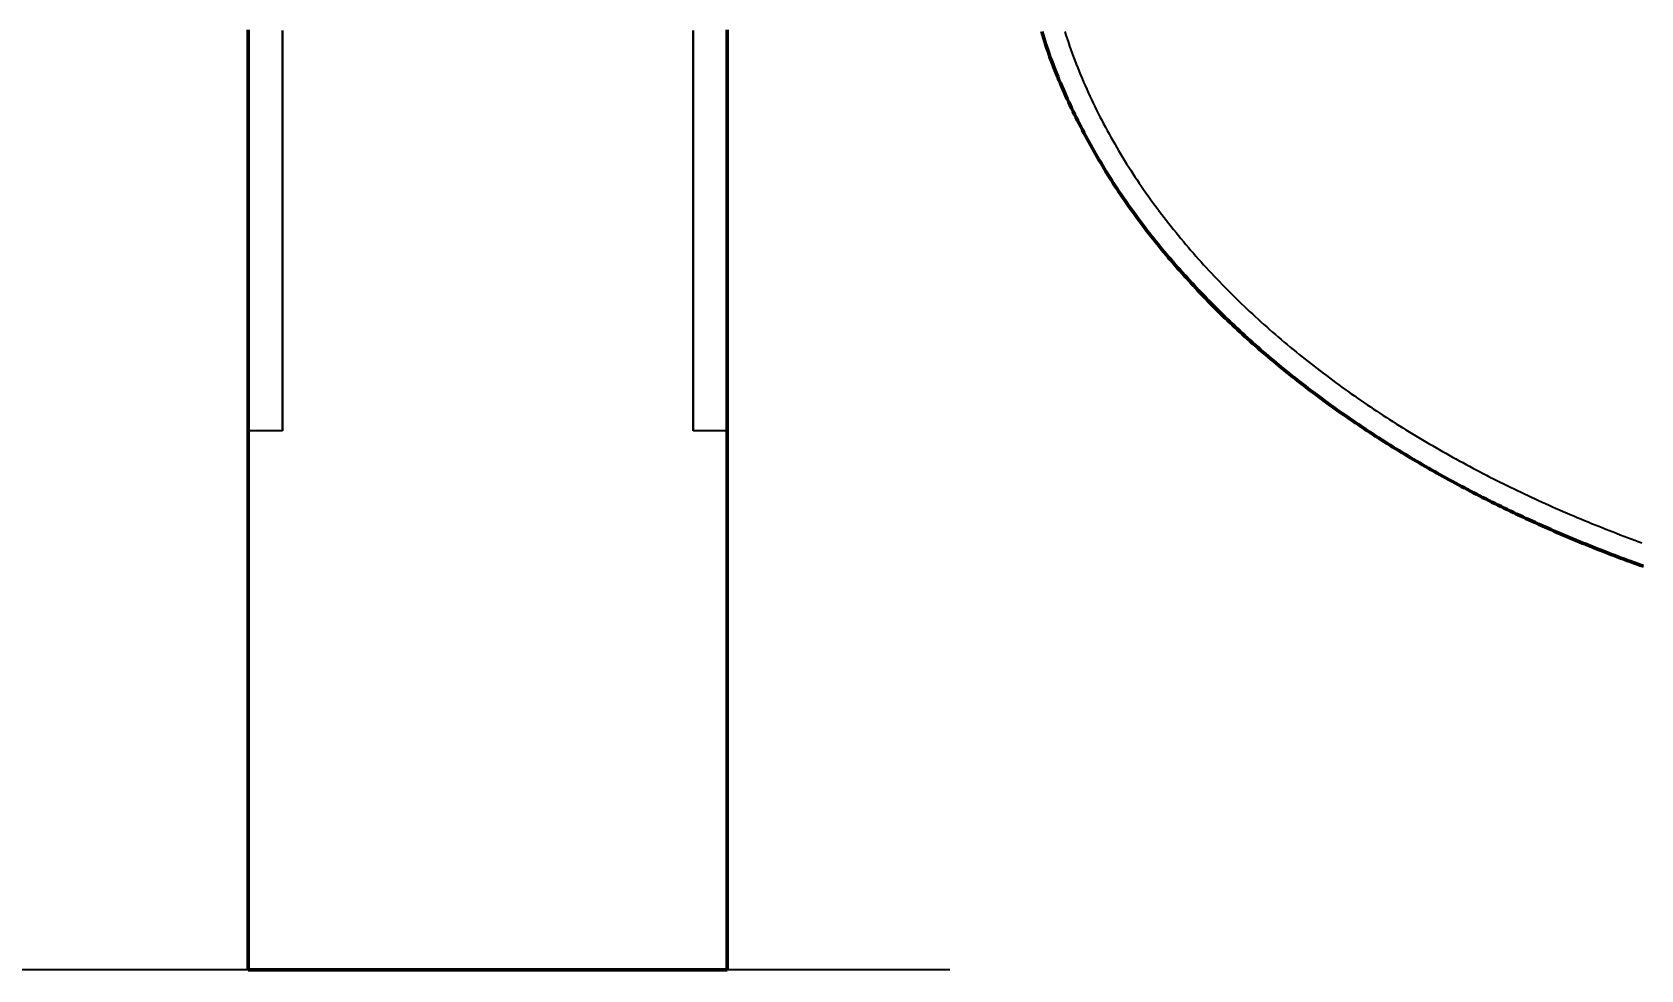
# Model space of a CAD drawing. Header units: millimetres. Extents: x 0 to 594, y 0 to 420.
# Drawn here: x 60.84 to 84.35, y 255 to 268.7 of the extents above; entities that cross this region are included whole.
import ezdxf

# ---------------------------------------------------------------- set-up
doc = ezdxf.new("R2010")
doc.units = ezdxf.units.MM
doc.linetypes.add('ISO02-TRAZOS', pattern=[3.75, 3, -0.75])
for name, color, linetype, lineweight in [('01-VISIBLE', 7, 'CONTINUOUS', 50), ('02-OCULTA', 4, 'ISO02-TRAZOS', 25), ('04-COTA', 3, 'CONTINUOUS', 25)]:
    doc.layers.add(name, color=color, linetype=linetype, lineweight=lineweight)
doc.styles.add('ISO3098', font='isocpeur.ttf')
doc.dimstyles.new('FLAMA-ISO', dxfattribs={"dimtxt": 3.5, "dimasz": 3, "dimexe": 2, "dimexo": 1, "dimgap": 1, "dimtad": 1, "dimdec": 1, "dimtxsty": 'ISO3098', "dimcen": 2.5, "dimclrd": 3, "dimclre": 3, "dimclrt": 3, "dimazin": 3, "dimtfac": 1, "dimtmove": 0, "dimatfit": 3, "dimlwd": 25, "dimlwe": 25})

msp = doc.modelspace()

# ---------------------------------------------------------------- linework, layer by layer
at = {"layer": '01-VISIBLE'}
msp.add_line((71, 255), (64, 255), dxfattribs=at)
for points in [[(64, 255), (64, 255.087), (64, 255.175), (64, 255.262), (64, 255.35), (64, 255.437), (64, 255.525), (64, 255.612), (64, 255.7), (64, 255.787), (64, 255.875), (64, 255.962), (64, 256.05), (64, 256.137), (64, 256.225), (64, 256.312), (64, 256.4), (64, 256.487), (64, 256.575), (64, 256.662), (64, 256.75), (64, 256.837), (64, 256.925), (64, 257.012), (64, 257.1), (64, 257.187), (64, 257.275), (64, 257.362), (64, 257.45), (64, 257.537), (64, 257.625), (64, 257.712), (64, 257.8), (64, 257.887), (64, 257.975), (64, 258.062), (64, 258.15), (64, 258.237), (64, 258.325), (64, 258.412), (64, 258.5), (64, 258.587), (64, 258.675), (64, 258.762), (64, 258.85), (64, 258.937), (64, 259.025), (64, 259.112), (64, 259.2), (64, 259.287), (64, 259.375), (64, 259.462), (64, 259.55), (64, 259.637), (64, 259.725), (64, 259.812), (64, 259.9), (64, 259.987), (64, 260.075), (64, 260.162), (64, 260.25), (64, 260.337), (64, 260.425), (64, 260.512), (64, 260.6), (64, 260.687), (64, 260.775), (64, 260.862), (64, 260.95), (64, 261.037), (64, 261.125), (64, 261.212), (64, 261.3), (64, 261.387), (64, 261.475), (64, 261.562), (64, 261.65), (64, 261.737), (64, 261.825), (64, 261.912), (64, 262), (64, 262.087), (64, 262.175), (64, 262.262), (64, 262.35), (64, 262.437), (64, 262.525), (64, 262.612), (64, 262.7), (64, 262.787), (64, 262.875), (64, 262.962), (64, 263.05), (64, 263.137), (64, 263.225), (64, 263.312), (64, 263.4), (64, 263.487), (64, 263.575), (64, 263.662), (64, 263.75), (64, 263.837), (64, 263.925), (64, 264.012), (64, 264.1), (64, 264.187), (64, 264.275), (64, 264.362), (64, 264.45), (64, 264.537), (64, 264.625), (64, 264.712), (64, 264.8), (64, 264.887), (64, 264.975), (64, 265.062), (64, 265.15), (64, 265.237), (64, 265.325), (64, 265.412), (64, 265.5), (64, 265.587), (64, 265.675), (64, 265.762), (64, 265.85), (64, 265.937), (64, 266.025), (64, 266.112), (64, 266.2), (64, 266.287), (64, 266.375), (64, 266.462), (64, 266.55), (64, 266.637), (64, 266.725), (64, 266.812), (64, 266.9), (64, 266.987), (64, 267.075), (64, 267.162), (64, 267.25), (64, 267.337), (64, 267.425), (64, 267.512), (64, 267.6), (64, 267.687), (64, 267.775), (64, 267.862), (64, 267.95), (64, 268.037), (64, 268.125), (64, 268.212), (64, 268.3), (64, 268.387), (64, 268.475), (64, 268.562), (64, 268.65), (64, 268.737)], [(71, 255), (71, 255.078), (71, 255.155), (71, 255.233), (71, 255.31), (71, 255.388), (71, 255.466), (71, 255.543), (71, 255.621), (71, 255.698), (71, 255.776), (71, 255.853), (71, 255.931), (71, 256.009), (71, 256.086), (71, 256.164), (71, 256.241), (71, 256.319), (71, 256.397), (71, 256.474), (71, 256.552), (71, 256.629), (71, 256.707), (71, 256.785), (71, 256.862), (71, 256.94), (71, 257.017), (71, 257.095), (71, 257.172), (71, 257.25), (71, 257.328), (71, 257.405), (71, 257.483), (71, 257.56), (71, 257.638), (71, 257.716), (71, 257.793), (71, 257.871), (71, 257.948), (71, 258.026), (71, 258.103), (71, 258.181), (71, 258.259), (71, 258.336), (71, 258.414), (71, 258.491), (71, 258.569), (71, 258.647), (71, 258.724), (71, 258.802), (71, 258.879), (71, 258.957), (71, 259.035), (71, 259.112), (71, 259.19), (71, 259.267), (71, 259.345), (71, 259.422), (71, 259.5), (71, 259.578), (71, 259.655), (71, 259.733), (71, 259.81), (71, 259.888), (71, 259.966), (71, 260.043), (71, 260.121), (71, 260.198), (71, 260.276), (71, 260.354), (71, 260.431), (71, 260.509), (71, 260.586), (71, 260.664), (71, 260.741), (71, 260.819), (71, 260.897), (71, 260.974), (71, 261.052), (71, 261.129), (71, 261.207), (71, 261.285), (71, 261.362), (71, 261.44), (71, 261.517), (71, 261.595), (71, 261.673), (71, 261.75), (71, 261.828), (71, 261.905), (71, 261.983), (71, 262.06), (71, 262.138), (71, 262.216), (71, 262.293), (71, 262.371), (71, 262.448), (71, 262.526), (71, 262.604), (71, 262.681), (71, 262.759), (71, 262.836), (71, 262.914), (71, 262.992), (71, 263.069), (71, 263.147), (71, 263.224), (71, 263.302), (71, 263.379), (71, 263.457), (71, 263.535), (71, 263.612), (71, 263.69), (71, 263.767), (71, 263.845), (71, 263.923), (71, 264), (71, 264.078), (71, 264.155), (71, 264.233), (71, 264.31), (71, 264.388), (71, 264.466), (71, 264.543), (71, 264.621), (71, 264.698), (71, 264.776), (71, 264.854), (71, 264.931), (71, 265.009), (71, 265.086), (71, 265.164), (71, 265.242), (71, 265.319), (71, 265.397), (71, 265.474), (71, 265.552), (71, 265.629), (71, 265.707), (71, 265.785), (71, 265.862), (71, 265.94), (71, 266.017), (71, 266.095), (71, 266.173), (71, 266.25), (71, 266.328), (71, 266.405), (71, 266.483), (71, 266.561), (71, 266.638), (71, 266.716), (71, 266.793), (71, 266.871), (71, 266.948), (71, 267.026), (71, 267.104), (71, 267.181), (71, 267.259), (71, 267.336), (71, 267.414), (71, 267.492), (71, 267.569), (71, 267.647), (71, 267.724), (71, 267.802), (71, 267.88), (71, 267.957), (71, 268.035), (71, 268.112), (71, 268.19), (71, 268.267), (71, 268.345), (71, 268.423), (71, 268.5), (71, 268.578), (71, 268.655), (71, 268.733)], [(75.595, 268.709), (75.609, 268.661), (75.624, 268.613), (75.639, 268.565), (75.654, 268.517), (75.67, 268.47), (75.686, 268.422), (75.702, 268.375), (75.719, 268.328), (75.736, 268.281), (75.754, 268.234), (75.772, 268.187), (75.79, 268.14), (75.808, 268.094), (75.827, 268.047), (75.846, 268.001), (75.866, 267.955), (75.886, 267.909), (75.906, 267.863), (75.926, 267.817), (75.946, 267.771), (75.967, 267.726), (75.988, 267.68), (76.009, 267.635), (76.031, 267.589), (76.053, 267.544), (76.075, 267.499), (76.097, 267.454), (76.119, 267.409), (76.142, 267.365), (76.165, 267.32), (76.188, 267.276), (76.211, 267.231), (76.235, 267.187), (76.258, 267.143), (76.282, 267.099), (76.306, 267.055), (76.331, 267.011), (76.355, 266.967), (76.38, 266.924), (76.405, 266.88), (76.43, 266.837), (76.456, 266.794), (76.481, 266.751), (76.507, 266.708), (76.533, 266.665), (76.56, 266.622), (76.586, 266.58), (76.613, 266.538), (76.64, 266.495), (76.668, 266.453), (76.695, 266.411), (76.723, 266.37), (76.751, 266.328), (76.779, 266.287), (76.807, 266.245), (76.836, 266.204), (76.864, 266.163), (76.893, 266.122), (76.923, 266.081), (76.952, 266.041), (76.982, 266), (77.011, 265.96), (77.041, 265.92), (77.071, 265.88), (77.102, 265.84), (77.132, 265.8), (77.163, 265.761), (77.194, 265.721), (77.225, 265.682), (77.256, 265.643), (77.288, 265.604), (77.319, 265.565), (77.351, 265.526), (77.383, 265.487), (77.415, 265.449), (77.448, 265.41), (77.48, 265.372), (77.513, 265.334), (77.545, 265.296), (77.578, 265.259), (77.612, 265.221), (77.645, 265.184), (77.678, 265.146), (77.712, 265.109), (77.746, 265.072), (77.78, 265.035), (77.814, 264.998), (77.848, 264.962), (77.882, 264.925), (77.917, 264.889), (77.951, 264.853), (77.986, 264.817), (78.021, 264.781), (78.056, 264.745), (78.092, 264.709), (78.127, 264.674), (78.162, 264.638), (78.198, 264.603), (78.234, 264.568), (78.27, 264.533), (78.306, 264.498), (78.342, 264.464), (78.379, 264.429), (78.415, 264.395), (78.452, 264.361), (78.488, 264.327), (78.525, 264.293), (78.562, 264.259), (78.6, 264.225), (78.637, 264.192), (78.674, 264.159), (78.712, 264.125), (78.749, 264.092), (78.787, 264.059), (78.825, 264.027), (78.863, 263.994), (78.901, 263.961), (78.94, 263.929), (78.978, 263.897), (79.017, 263.865), (79.055, 263.833), (79.094, 263.801), (79.133, 263.77), (79.172, 263.738), (79.211, 263.707), (79.25, 263.676), (79.29, 263.644), (79.329, 263.613), (79.368, 263.583), (79.408, 263.552), (79.448, 263.521), (79.488, 263.491), (79.528, 263.461), (79.568, 263.43), (79.608, 263.4), (79.648, 263.371), (79.688, 263.341), (79.729, 263.311), (79.769, 263.282), (79.81, 263.252), (79.851, 263.223), (79.891, 263.194), (79.932, 263.165), (79.973, 263.136), (80.014, 263.107), (80.055, 263.079), (80.097, 263.05), (80.138, 263.022), (80.18, 262.994), (80.221, 262.966), (80.263, 262.938), (80.304, 262.91), (80.346, 262.882), (80.388, 262.855), (80.43, 262.827), (80.472, 262.8), (80.514, 262.773), (80.556, 262.746), (80.599, 262.719), (80.641, 262.692), (80.684, 262.666), (80.726, 262.639), (80.769, 262.613), (80.811, 262.587), (80.854, 262.56), (80.897, 262.534), (80.94, 262.509), (80.983, 262.483), (81.026, 262.457), (81.069, 262.432), (81.112, 262.406), (81.156, 262.381), (81.199, 262.356), (81.243, 262.331), (81.286, 262.306), (81.33, 262.281), (81.373, 262.257), (81.417, 262.232), (81.461, 262.208), (81.505, 262.184), (81.549, 262.16), (81.593, 262.136), (81.637, 262.112), (81.681, 262.088), (81.725, 262.064), (81.769, 262.041), (81.814, 262.018), (81.858, 261.994), (81.903, 261.971), (81.947, 261.948), (81.992, 261.925), (82.036, 261.902), (82.081, 261.88), (82.126, 261.857), (82.171, 261.835), (82.216, 261.813), (82.261, 261.79), (82.306, 261.768), (82.351, 261.746), (82.396, 261.725), (82.441, 261.703), (82.486, 261.681), (82.531, 261.66), (82.577, 261.639), (82.622, 261.617), (82.668, 261.596), (82.713, 261.575), (82.759, 261.554), (82.804, 261.534), (82.85, 261.513), (82.896, 261.493), (82.942, 261.472), (82.987, 261.452), (83.033, 261.432), (83.079, 261.412), (83.125, 261.392), (83.171, 261.372), (83.217, 261.352), (83.264, 261.333), (83.31, 261.313), (83.356, 261.294), (83.402, 261.275), (83.449, 261.255), (83.495, 261.236), (83.541, 261.218), (83.588, 261.199), (83.634, 261.18), (83.681, 261.162), (83.727, 261.143), (83.774, 261.125), (83.821, 261.107), (83.868, 261.088), (83.914, 261.07), (83.961, 261.053), (84.008, 261.035), (84.055, 261.017), (84.102, 261), (84.149, 260.982), (84.196, 260.965), (84.243, 260.948), (84.29, 260.93), (84.337, 260.913), (84.384, 260.896)]]:
    msp.add_lwpolyline(points, dxfattribs=at)
at = {"layer": '02-OCULTA'}
for p, q in [((64.5, 262.875), (64, 262.875)), ((71, 262.875), (70.5, 262.875))]:
    msp.add_line(p, q, dxfattribs=at)
for points in [[(64, 268.737), (64, 268.65), (64, 268.562), (64, 268.475), (64, 268.387), (64, 268.3), (64, 268.212), (64, 268.125), (64, 268.037), (64, 267.95), (64, 267.862), (64, 267.775), (64, 267.687), (64, 267.6), (64, 267.512), (64, 267.425), (64, 267.337), (64, 267.25), (64, 267.162), (64, 267.075), (64, 266.987), (64, 266.9), (64, 266.812), (64, 266.725), (64, 266.637), (64, 266.55), (64, 266.462), (64, 266.375), (64, 266.287), (64, 266.2), (64, 266.112), (64, 266.025), (64, 265.937), (64, 265.85), (64, 265.762), (64, 265.675), (64, 265.587), (64, 265.5), (64, 265.412), (64, 265.325), (64, 265.237), (64, 265.15), (64, 265.062), (64, 264.975), (64, 264.887), (64, 264.8), (64, 264.712), (64, 264.625), (64, 264.537), (64, 264.45), (64, 264.362), (64, 264.275), (64, 264.187), (64, 264.1), (64, 264.012), (64, 263.925), (64, 263.837), (64, 263.75), (64, 263.662), (64, 263.575), (64, 263.487), (64, 263.4), (64, 263.312), (64, 263.225), (64, 263.137), (64, 263.05), (64, 262.962), (64, 262.875), (64, 262.787), (64, 262.7), (64, 262.612), (64, 262.525), (64, 262.437), (64, 262.35), (64, 262.262), (64, 262.175), (64, 262.087), (64, 262), (64, 261.912), (64, 261.825), (64, 261.737), (64, 261.65), (64, 261.562), (64, 261.475), (64, 261.387), (64, 261.3), (64, 261.212), (64, 261.125), (64, 261.037), (64, 260.95), (64, 260.862), (64, 260.775), (64, 260.687), (64, 260.6), (64, 260.512), (64, 260.425), (64, 260.337), (64, 260.25), (64, 260.162), (64, 260.075), (64, 259.987), (64, 259.9), (64, 259.812), (64, 259.725), (64, 259.637), (64, 259.55), (64, 259.462), (64, 259.375), (64, 259.287), (64, 259.2), (64, 259.112), (64, 259.025), (64, 258.937), (64, 258.85), (64, 258.762), (64, 258.675), (64, 258.587), (64, 258.5), (64, 258.412), (64, 258.325), (64, 258.237), (64, 258.15), (64, 258.062), (64, 257.975), (64, 257.887), (64, 257.8), (64, 257.712), (64, 257.625), (64, 257.537), (64, 257.45), (64, 257.362), (64, 257.275), (64, 257.187), (64, 257.1), (64, 257.012), (64, 256.925), (64, 256.837), (64, 256.75), (64, 256.662), (64, 256.575), (64, 256.487), (64, 256.4), (64, 256.312), (64, 256.225), (64, 256.137), (64, 256.05), (64, 255.962), (64, 255.875), (64, 255.787), (64, 255.7), (64, 255.612), (64, 255.525), (64, 255.437), (64, 255.35), (64, 255.262), (64, 255.175), (64, 255.087), (64, 255)], [(64, 262.875), (64, 262.925), (64, 262.975), (64, 263.025), (64, 263.075), (64, 263.125), (64, 263.175), (64, 263.225), (64, 263.275), (64, 263.325), (64, 263.375), (64, 263.425), (64, 263.475), (64, 263.525), (64, 263.575), (64, 263.625), (64, 263.675), (64, 263.725), (64, 263.775), (64, 263.825), (64, 263.875), (64, 263.925), (64, 263.975), (64, 264.025), (64, 264.075), (64, 264.125), (64, 264.175), (64, 264.225), (64, 264.275), (64, 264.325), (64, 264.375), (64, 264.425), (64, 264.475), (64, 264.525), (64, 264.575), (64, 264.625), (64, 264.675), (64, 264.725), (64, 264.775), (64, 264.825), (64, 264.875), (64, 264.925), (64, 264.975), (64, 265.025), (64, 265.075), (64, 265.125), (64, 265.175), (64, 265.225), (64, 265.275), (64, 265.325), (64, 265.375), (64, 265.425), (64, 265.475), (64, 265.525), (64, 265.575), (64, 265.625), (64, 265.675), (64, 265.725), (64, 265.775), (64, 265.825), (64, 265.875), (64, 265.925), (64, 265.975), (64, 266.025), (64, 266.075), (64, 266.125), (64, 266.175), (64, 266.225), (64, 266.275), (64, 266.325), (64, 266.375), (64, 266.425), (64, 266.475), (64, 266.525), (64, 266.575), (64, 266.625), (64, 266.675), (64, 266.725), (64, 266.775), (64, 266.825), (64, 266.875), (64, 266.925), (64, 266.975), (64, 267.025), (64, 267.075), (64, 267.125), (64, 267.175), (64, 267.225), (64, 267.275), (64, 267.325), (64, 267.375), (64, 267.425), (64, 267.475), (64, 267.525), (64, 267.575), (64, 267.625), (64, 267.675), (64, 267.725), (64, 267.775), (64, 267.825), (64, 267.875), (64, 267.925), (64, 267.975), (64, 268.025), (64, 268.075), (64, 268.125), (64, 268.175), (64, 268.225), (64, 268.275), (64, 268.325), (64, 268.375), (64, 268.425), (64, 268.475), (64, 268.525), (64, 268.575), (64, 268.625), (64, 268.675), (64, 268.725)], [(64, 268.725), (64, 268.675), (64, 268.625), (64, 268.575), (64, 268.525), (64, 268.475), (64, 268.425), (64, 268.375), (64, 268.325), (64, 268.275), (64, 268.225), (64, 268.175), (64, 268.125), (64, 268.075), (64, 268.025), (64, 267.975), (64, 267.925), (64, 267.875), (64, 267.825), (64, 267.775), (64, 267.725), (64, 267.675), (64, 267.625), (64, 267.575), (64, 267.525), (64, 267.475), (64, 267.425), (64, 267.375), (64, 267.325), (64, 267.275), (64, 267.225), (64, 267.175), (64, 267.125), (64, 267.075), (64, 267.025), (64, 266.975), (64, 266.925), (64, 266.875), (64, 266.825), (64, 266.775), (64, 266.725), (64, 266.675), (64, 266.625), (64, 266.575), (64, 266.525), (64, 266.475), (64, 266.425), (64, 266.375), (64, 266.325), (64, 266.275), (64, 266.225), (64, 266.175), (64, 266.125), (64, 266.075), (64, 266.025), (64, 265.975), (64, 265.925), (64, 265.875), (64, 265.825), (64, 265.775), (64, 265.725), (64, 265.675), (64, 265.625), (64, 265.575), (64, 265.525), (64, 265.475), (64, 265.425), (64, 265.375), (64, 265.325), (64, 265.275), (64, 265.225), (64, 265.175), (64, 265.125), (64, 265.075), (64, 265.025), (64, 264.975), (64, 264.925), (64, 264.875), (64, 264.825), (64, 264.775), (64, 264.725), (64, 264.675), (64, 264.625), (64, 264.575), (64, 264.525), (64, 264.475), (64, 264.425), (64, 264.375), (64, 264.325), (64, 264.275), (64, 264.225), (64, 264.175), (64, 264.125), (64, 264.075), (64, 264.025), (64, 263.975), (64, 263.925), (64, 263.875), (64, 263.825), (64, 263.775), (64, 263.725), (64, 263.675), (64, 263.625), (64, 263.575), (64, 263.525), (64, 263.475), (64, 263.425), (64, 263.375), (64, 263.325), (64, 263.275), (64, 263.225), (64, 263.175), (64, 263.125), (64, 263.075), (64, 263.025), (64, 262.975), (64, 262.925), (64, 262.875)], [(64.5, 262.875), (64.5, 262.925), (64.5, 262.975), (64.5, 263.025), (64.5, 263.075), (64.5, 263.125), (64.5, 263.175), (64.5, 263.225), (64.5, 263.275), (64.5, 263.325), (64.5, 263.375), (64.5, 263.425), (64.5, 263.475), (64.5, 263.525), (64.5, 263.575), (64.5, 263.625), (64.5, 263.675), (64.5, 263.725), (64.5, 263.775), (64.5, 263.825), (64.5, 263.875), (64.5, 263.925), (64.5, 263.975), (64.5, 264.025), (64.5, 264.075), (64.5, 264.125), (64.5, 264.175), (64.5, 264.225), (64.5, 264.275), (64.5, 264.325), (64.5, 264.375), (64.5, 264.425), (64.5, 264.475), (64.5, 264.525), (64.5, 264.575), (64.5, 264.625), (64.5, 264.675), (64.5, 264.725), (64.5, 264.775), (64.5, 264.825), (64.5, 264.875), (64.5, 264.925), (64.5, 264.975), (64.5, 265.025), (64.5, 265.075), (64.5, 265.125), (64.5, 265.175), (64.5, 265.225), (64.5, 265.275), (64.5, 265.325), (64.5, 265.375), (64.5, 265.425), (64.5, 265.475), (64.5, 265.525), (64.5, 265.575), (64.5, 265.625), (64.5, 265.675), (64.5, 265.725), (64.5, 265.775), (64.5, 265.825), (64.5, 265.875), (64.5, 265.925), (64.5, 265.975), (64.5, 266.025), (64.5, 266.075), (64.5, 266.125), (64.5, 266.175), (64.5, 266.225), (64.5, 266.275), (64.5, 266.325), (64.5, 266.375), (64.5, 266.425), (64.5, 266.475), (64.5, 266.525), (64.5, 266.575), (64.5, 266.625), (64.5, 266.675), (64.5, 266.725), (64.5, 266.775), (64.5, 266.825), (64.5, 266.875), (64.5, 266.925), (64.5, 266.975), (64.5, 267.025), (64.5, 267.075), (64.5, 267.125), (64.5, 267.175), (64.5, 267.225), (64.5, 267.275), (64.5, 267.325), (64.5, 267.375), (64.5, 267.425), (64.5, 267.475), (64.5, 267.525), (64.5, 267.575), (64.5, 267.625), (64.5, 267.675), (64.5, 267.725), (64.5, 267.775), (64.5, 267.825), (64.5, 267.875), (64.5, 267.925), (64.5, 267.975), (64.5, 268.025), (64.5, 268.075), (64.5, 268.125), (64.5, 268.175), (64.5, 268.225), (64.5, 268.275), (64.5, 268.325), (64.5, 268.375), (64.5, 268.425), (64.5, 268.475), (64.5, 268.525), (64.5, 268.575), (64.5, 268.625), (64.5, 268.675), (64.5, 268.725)], [(64.5, 268.725), (64.5, 268.675), (64.5, 268.625), (64.5, 268.575), (64.5, 268.525), (64.5, 268.475), (64.5, 268.425), (64.5, 268.375), (64.5, 268.325), (64.5, 268.275), (64.5, 268.225), (64.5, 268.175), (64.5, 268.125), (64.5, 268.075), (64.5, 268.025), (64.5, 267.975), (64.5, 267.925), (64.5, 267.875), (64.5, 267.825), (64.5, 267.775), (64.5, 267.725), (64.5, 267.675), (64.5, 267.625), (64.5, 267.575), (64.5, 267.525), (64.5, 267.475), (64.5, 267.425), (64.5, 267.375), (64.5, 267.325), (64.5, 267.275), (64.5, 267.225), (64.5, 267.175), (64.5, 267.125), (64.5, 267.075), (64.5, 267.025), (64.5, 266.975), (64.5, 266.925), (64.5, 266.875), (64.5, 266.825), (64.5, 266.775), (64.5, 266.725), (64.5, 266.675), (64.5, 266.625), (64.5, 266.575), (64.5, 266.525), (64.5, 266.475), (64.5, 266.425), (64.5, 266.375), (64.5, 266.325), (64.5, 266.275), (64.5, 266.225), (64.5, 266.175), (64.5, 266.125), (64.5, 266.075), (64.5, 266.025), (64.5, 265.975), (64.5, 265.925), (64.5, 265.875), (64.5, 265.825), (64.5, 265.775), (64.5, 265.725), (64.5, 265.675), (64.5, 265.625), (64.5, 265.575), (64.5, 265.525), (64.5, 265.475), (64.5, 265.425), (64.5, 265.375), (64.5, 265.325), (64.5, 265.275), (64.5, 265.225), (64.5, 265.175), (64.5, 265.125), (64.5, 265.075), (64.5, 265.025), (64.5, 264.975), (64.5, 264.925), (64.5, 264.875), (64.5, 264.825), (64.5, 264.775), (64.5, 264.725), (64.5, 264.675), (64.5, 264.625), (64.5, 264.575), (64.5, 264.525), (64.5, 264.475), (64.5, 264.425), (64.5, 264.375), (64.5, 264.325), (64.5, 264.275), (64.5, 264.225), (64.5, 264.175), (64.5, 264.125), (64.5, 264.075), (64.5, 264.025), (64.5, 263.975), (64.5, 263.925), (64.5, 263.875), (64.5, 263.825), (64.5, 263.775), (64.5, 263.725), (64.5, 263.675), (64.5, 263.625), (64.5, 263.575), (64.5, 263.525), (64.5, 263.475), (64.5, 263.425), (64.5, 263.375), (64.5, 263.325), (64.5, 263.275), (64.5, 263.225), (64.5, 263.175), (64.5, 263.125), (64.5, 263.075), (64.5, 263.025), (64.5, 262.975), (64.5, 262.925), (64.5, 262.875)], [(70.5, 262.875), (70.5, 262.925), (70.5, 262.975), (70.5, 263.025), (70.5, 263.075), (70.5, 263.125), (70.5, 263.175), (70.5, 263.225), (70.5, 263.275), (70.5, 263.325), (70.5, 263.375), (70.5, 263.425), (70.5, 263.475), (70.5, 263.525), (70.5, 263.575), (70.5, 263.625), (70.5, 263.675), (70.5, 263.725), (70.5, 263.775), (70.5, 263.825), (70.5, 263.875), (70.5, 263.925), (70.5, 263.975), (70.5, 264.025), (70.5, 264.075), (70.5, 264.125), (70.5, 264.175), (70.5, 264.225), (70.5, 264.275), (70.5, 264.325), (70.5, 264.375), (70.5, 264.425), (70.5, 264.475), (70.5, 264.525), (70.5, 264.575), (70.5, 264.625), (70.5, 264.675), (70.5, 264.725), (70.5, 264.775), (70.5, 264.825), (70.5, 264.875), (70.5, 264.925), (70.5, 264.975), (70.5, 265.025), (70.5, 265.075), (70.5, 265.125), (70.5, 265.175), (70.5, 265.225), (70.5, 265.275), (70.5, 265.325), (70.5, 265.375), (70.5, 265.425), (70.5, 265.475), (70.5, 265.525), (70.5, 265.575), (70.5, 265.625), (70.5, 265.675), (70.5, 265.725), (70.5, 265.775), (70.5, 265.825), (70.5, 265.875), (70.5, 265.925), (70.5, 265.975), (70.5, 266.025), (70.5, 266.075), (70.5, 266.125), (70.5, 266.175), (70.5, 266.225), (70.5, 266.275), (70.5, 266.325), (70.5, 266.375), (70.5, 266.425), (70.5, 266.475), (70.5, 266.525), (70.5, 266.575), (70.5, 266.625), (70.5, 266.675), (70.5, 266.725), (70.5, 266.775), (70.5, 266.825), (70.5, 266.875), (70.5, 266.925), (70.5, 266.975), (70.5, 267.025), (70.5, 267.075), (70.5, 267.125), (70.5, 267.175), (70.5, 267.225), (70.5, 267.275), (70.5, 267.325), (70.5, 267.375), (70.5, 267.425), (70.5, 267.475), (70.5, 267.525), (70.5, 267.575), (70.5, 267.625), (70.5, 267.675), (70.5, 267.725), (70.5, 267.775), (70.5, 267.825), (70.5, 267.875), (70.5, 267.925), (70.5, 267.975), (70.5, 268.025), (70.5, 268.075), (70.5, 268.125), (70.5, 268.175), (70.5, 268.225), (70.5, 268.275), (70.5, 268.325), (70.5, 268.375), (70.5, 268.425), (70.5, 268.475), (70.5, 268.525), (70.5, 268.575), (70.5, 268.625), (70.5, 268.675), (70.5, 268.725)], [(70.5, 268.725), (70.5, 268.675), (70.5, 268.625), (70.5, 268.575), (70.5, 268.525), (70.5, 268.475), (70.5, 268.425), (70.5, 268.375), (70.5, 268.325), (70.5, 268.275), (70.5, 268.225), (70.5, 268.175), (70.5, 268.125), (70.5, 268.075), (70.5, 268.025), (70.5, 267.975), (70.5, 267.925), (70.5, 267.875), (70.5, 267.825), (70.5, 267.775), (70.5, 267.725), (70.5, 267.675), (70.5, 267.625), (70.5, 267.575), (70.5, 267.525), (70.5, 267.475), (70.5, 267.425), (70.5, 267.375), (70.5, 267.325), (70.5, 267.275), (70.5, 267.225), (70.5, 267.175), (70.5, 267.125), (70.5, 267.075), (70.5, 267.025), (70.5, 266.975), (70.5, 266.925), (70.5, 266.875), (70.5, 266.825), (70.5, 266.775), (70.5, 266.725), (70.5, 266.675), (70.5, 266.625), (70.5, 266.575), (70.5, 266.525), (70.5, 266.475), (70.5, 266.425), (70.5, 266.375), (70.5, 266.325), (70.5, 266.275), (70.5, 266.225), (70.5, 266.175), (70.5, 266.125), (70.5, 266.075), (70.5, 266.025), (70.5, 265.975), (70.5, 265.925), (70.5, 265.875), (70.5, 265.825), (70.5, 265.775), (70.5, 265.725), (70.5, 265.675), (70.5, 265.625), (70.5, 265.575), (70.5, 265.525), (70.5, 265.475), (70.5, 265.425), (70.5, 265.375), (70.5, 265.325), (70.5, 265.275), (70.5, 265.225), (70.5, 265.175), (70.5, 265.125), (70.5, 265.075), (70.5, 265.025), (70.5, 264.975), (70.5, 264.925), (70.5, 264.875), (70.5, 264.825), (70.5, 264.775), (70.5, 264.725), (70.5, 264.675), (70.5, 264.625), (70.5, 264.575), (70.5, 264.525), (70.5, 264.475), (70.5, 264.425), (70.5, 264.375), (70.5, 264.325), (70.5, 264.275), (70.5, 264.225), (70.5, 264.175), (70.5, 264.125), (70.5, 264.075), (70.5, 264.025), (70.5, 263.975), (70.5, 263.925), (70.5, 263.875), (70.5, 263.825), (70.5, 263.775), (70.5, 263.725), (70.5, 263.675), (70.5, 263.625), (70.5, 263.575), (70.5, 263.525), (70.5, 263.475), (70.5, 263.425), (70.5, 263.375), (70.5, 263.325), (70.5, 263.275), (70.5, 263.225), (70.5, 263.175), (70.5, 263.125), (70.5, 263.075), (70.5, 263.025), (70.5, 262.975), (70.5, 262.925), (70.5, 262.875)], [(71, 268.737), (71, 268.65), (71, 268.562), (71, 268.475), (71, 268.387), (71, 268.3), (71, 268.212), (71, 268.125), (71, 268.037), (71, 267.95), (71, 267.862), (71, 267.775), (71, 267.687), (71, 267.6), (71, 267.512), (71, 267.425), (71, 267.337), (71, 267.25), (71, 267.162), (71, 267.075), (71, 266.987), (71, 266.9), (71, 266.812), (71, 266.725), (71, 266.637), (71, 266.55), (71, 266.462), (71, 266.375), (71, 266.287), (71, 266.2), (71, 266.112), (71, 266.025), (71, 265.937), (71, 265.85), (71, 265.762), (71, 265.675), (71, 265.587), (71, 265.5), (71, 265.412), (71, 265.325), (71, 265.237), (71, 265.15), (71, 265.062), (71, 264.975), (71, 264.887), (71, 264.8), (71, 264.712), (71, 264.625), (71, 264.537), (71, 264.45), (71, 264.362), (71, 264.275), (71, 264.187), (71, 264.1), (71, 264.012), (71, 263.925), (71, 263.837), (71, 263.75), (71, 263.662), (71, 263.575), (71, 263.487), (71, 263.4), (71, 263.312), (71, 263.225), (71, 263.137), (71, 263.05), (71, 262.962), (71, 262.875), (71, 262.787), (71, 262.7), (71, 262.612), (71, 262.525), (71, 262.437), (71, 262.35), (71, 262.262), (71, 262.175), (71, 262.087), (71, 262), (71, 261.912), (71, 261.825), (71, 261.737), (71, 261.65), (71, 261.562), (71, 261.475), (71, 261.387), (71, 261.3), (71, 261.212), (71, 261.125), (71, 261.037), (71, 260.95), (71, 260.862), (71, 260.775), (71, 260.687), (71, 260.6), (71, 260.512), (71, 260.425), (71, 260.337), (71, 260.25), (71, 260.162), (71, 260.075), (71, 259.987), (71, 259.9), (71, 259.812), (71, 259.725), (71, 259.637), (71, 259.55), (71, 259.462), (71, 259.375), (71, 259.287), (71, 259.2), (71, 259.112), (71, 259.025), (71, 258.937), (71, 258.85), (71, 258.762), (71, 258.675), (71, 258.587), (71, 258.5), (71, 258.412), (71, 258.325), (71, 258.237), (71, 258.15), (71, 258.062), (71, 257.975), (71, 257.887), (71, 257.8), (71, 257.712), (71, 257.625), (71, 257.537), (71, 257.45), (71, 257.362), (71, 257.275), (71, 257.187), (71, 257.1), (71, 257.012), (71, 256.925), (71, 256.837), (71, 256.75), (71, 256.662), (71, 256.575), (71, 256.487), (71, 256.4), (71, 256.312), (71, 256.225), (71, 256.137), (71, 256.05), (71, 255.962), (71, 255.875), (71, 255.787), (71, 255.7), (71, 255.612), (71, 255.525), (71, 255.437), (71, 255.35), (71, 255.262), (71, 255.175), (71, 255.087), (71, 255)], [(71, 262.875), (71, 262.925), (71, 262.975), (71, 263.025), (71, 263.075), (71, 263.125), (71, 263.175), (71, 263.225), (71, 263.275), (71, 263.325), (71, 263.375), (71, 263.425), (71, 263.475), (71, 263.525), (71, 263.575), (71, 263.625), (71, 263.675), (71, 263.725), (71, 263.775), (71, 263.825), (71, 263.875), (71, 263.925), (71, 263.975), (71, 264.025), (71, 264.075), (71, 264.125), (71, 264.175), (71, 264.225), (71, 264.275), (71, 264.325), (71, 264.375), (71, 264.425), (71, 264.475), (71, 264.525), (71, 264.575), (71, 264.625), (71, 264.675), (71, 264.725), (71, 264.775), (71, 264.825), (71, 264.875), (71, 264.925), (71, 264.975), (71, 265.025), (71, 265.075), (71, 265.125), (71, 265.175), (71, 265.225), (71, 265.275), (71, 265.325), (71, 265.375), (71, 265.425), (71, 265.475), (71, 265.525), (71, 265.575), (71, 265.625), (71, 265.675), (71, 265.725), (71, 265.775), (71, 265.825), (71, 265.875), (71, 265.925), (71, 265.975), (71, 266.025), (71, 266.075), (71, 266.125), (71, 266.175), (71, 266.225), (71, 266.275), (71, 266.325), (71, 266.375), (71, 266.425), (71, 266.475), (71, 266.525), (71, 266.575), (71, 266.625), (71, 266.675), (71, 266.725), (71, 266.775), (71, 266.825), (71, 266.875), (71, 266.925), (71, 266.975), (71, 267.025), (71, 267.075), (71, 267.125), (71, 267.175), (71, 267.225), (71, 267.275), (71, 267.325), (71, 267.375), (71, 267.425), (71, 267.475), (71, 267.525), (71, 267.575), (71, 267.625), (71, 267.675), (71, 267.725), (71, 267.775), (71, 267.825), (71, 267.875), (71, 267.925), (71, 267.975), (71, 268.025), (71, 268.075), (71, 268.125), (71, 268.175), (71, 268.225), (71, 268.275), (71, 268.325), (71, 268.375), (71, 268.425), (71, 268.475), (71, 268.525), (71, 268.575), (71, 268.625), (71, 268.675), (71, 268.725)], [(71, 268.725), (71, 268.675), (71, 268.625), (71, 268.575), (71, 268.525), (71, 268.475), (71, 268.425), (71, 268.375), (71, 268.325), (71, 268.275), (71, 268.225), (71, 268.175), (71, 268.125), (71, 268.075), (71, 268.025), (71, 267.975), (71, 267.925), (71, 267.875), (71, 267.825), (71, 267.775), (71, 267.725), (71, 267.675), (71, 267.625), (71, 267.575), (71, 267.525), (71, 267.475), (71, 267.425), (71, 267.375), (71, 267.325), (71, 267.275), (71, 267.225), (71, 267.175), (71, 267.125), (71, 267.075), (71, 267.025), (71, 266.975), (71, 266.925), (71, 266.875), (71, 266.825), (71, 266.775), (71, 266.725), (71, 266.675), (71, 266.625), (71, 266.575), (71, 266.525), (71, 266.475), (71, 266.425), (71, 266.375), (71, 266.325), (71, 266.275), (71, 266.225), (71, 266.175), (71, 266.125), (71, 266.075), (71, 266.025), (71, 265.975), (71, 265.925), (71, 265.875), (71, 265.825), (71, 265.775), (71, 265.725), (71, 265.675), (71, 265.625), (71, 265.575), (71, 265.525), (71, 265.475), (71, 265.425), (71, 265.375), (71, 265.325), (71, 265.275), (71, 265.225), (71, 265.175), (71, 265.125), (71, 265.075), (71, 265.025), (71, 264.975), (71, 264.925), (71, 264.875), (71, 264.825), (71, 264.775), (71, 264.725), (71, 264.675), (71, 264.625), (71, 264.575), (71, 264.525), (71, 264.475), (71, 264.425), (71, 264.375), (71, 264.325), (71, 264.275), (71, 264.225), (71, 264.175), (71, 264.125), (71, 264.075), (71, 264.025), (71, 263.975), (71, 263.925), (71, 263.875), (71, 263.825), (71, 263.775), (71, 263.725), (71, 263.675), (71, 263.625), (71, 263.575), (71, 263.525), (71, 263.475), (71, 263.425), (71, 263.375), (71, 263.325), (71, 263.275), (71, 263.225), (71, 263.175), (71, 263.125), (71, 263.075), (71, 263.025), (71, 262.975), (71, 262.925), (71, 262.875)], [(75.93, 268.71), (75.947, 268.656), (75.965, 268.603), (75.983, 268.549), (76.001, 268.496), (76.02, 268.443), (76.039, 268.39), (76.059, 268.337), (76.079, 268.285), (76.099, 268.232), (76.12, 268.18), (76.141, 268.128), (76.162, 268.076), (76.184, 268.024), (76.206, 267.972), (76.228, 267.92), (76.251, 267.869), (76.274, 267.817), (76.298, 267.766), (76.321, 267.715), (76.346, 267.664), (76.37, 267.614), (76.395, 267.563), (76.42, 267.513), (76.445, 267.463), (76.471, 267.413), (76.497, 267.363), (76.524, 267.313), (76.55, 267.263), (76.577, 267.214), (76.605, 267.165), (76.632, 267.116), (76.66, 267.067), (76.689, 267.018), (76.717, 266.97), (76.746, 266.921), (76.775, 266.873), (76.805, 266.825), (76.834, 266.778), (76.865, 266.73), (76.895, 266.683), (76.925, 266.635), (76.956, 266.588), (76.987, 266.541), (77.019, 266.495), (77.05, 266.448), (77.082, 266.402), (77.115, 266.355), (77.147, 266.309), (77.18, 266.264), (77.213, 266.218), (77.246, 266.173), (77.279, 266.127), (77.313, 266.082), (77.347, 266.037), (77.381, 265.993), (77.416, 265.948), (77.45, 265.904), (77.485, 265.86), (77.52, 265.816), (77.556, 265.772), (77.591, 265.728), (77.627, 265.685), (77.663, 265.641), (77.699, 265.598), (77.736, 265.556), (77.773, 265.513), (77.81, 265.47), (77.847, 265.428), (77.884, 265.386), (77.922, 265.344), (77.959, 265.302), (77.997, 265.261), (78.036, 265.22), (78.074, 265.178), (78.113, 265.137), (78.151, 265.097), (78.19, 265.056), (78.23, 265.016), (78.269, 264.975), (78.308, 264.935), (78.348, 264.895), (78.388, 264.856), (78.428, 264.816), (78.469, 264.777), (78.509, 264.738), (78.55, 264.699), (78.59, 264.66), (78.631, 264.621), (78.673, 264.583), (78.714, 264.545), (78.755, 264.507), (78.797, 264.469), (78.839, 264.431), (78.881, 264.394), (78.923, 264.356), (78.965, 264.319), (79.008, 264.282), (79.051, 264.246), (79.093, 264.209), (79.136, 264.173), (79.179, 264.136), (79.223, 264.1), (79.266, 264.065), (79.31, 264.029), (79.353, 263.993), (79.397, 263.958), (79.441, 263.923), (79.485, 263.888), (79.529, 263.853), (79.574, 263.819), (79.618, 263.784), (79.663, 263.75), (79.708, 263.716), (79.753, 263.682), (79.798, 263.648), (79.843, 263.615), (79.888, 263.581), (79.934, 263.548), (79.979, 263.515), (80.025, 263.482), (80.071, 263.449), (80.117, 263.417), (80.163, 263.385), (80.209, 263.352), (80.255, 263.32), (80.302, 263.289), (80.348, 263.257), (80.395, 263.225), (80.442, 263.194), (80.489, 263.163), (80.536, 263.132), (80.583, 263.101), (80.63, 263.07), (80.677, 263.04), (80.725, 263.01), (80.772, 262.979), (80.82, 262.95), (80.868, 262.92), (80.915, 262.89), (80.963, 262.861), (81.012, 262.831), (81.06, 262.802), (81.108, 262.773), (81.156, 262.744), (81.205, 262.716), (81.253, 262.687), (81.302, 262.659), (81.351, 262.631), (81.399, 262.603), (81.448, 262.575), (81.497, 262.547), (81.546, 262.519), (81.596, 262.492), (81.645, 262.465), (81.694, 262.438), (81.744, 262.411), (81.793, 262.384), (81.843, 262.358), (81.893, 262.331), (81.942, 262.305), (81.992, 262.279), (82.042, 262.253), (82.092, 262.227), (82.142, 262.201), (82.193, 262.176), (82.243, 262.151), (82.293, 262.125), (82.344, 262.1), (82.394, 262.075), (82.445, 262.051), (82.495, 262.026), (82.546, 262.002), (82.597, 261.978), (82.648, 261.953), (82.699, 261.929), (82.75, 261.906), (82.801, 261.882), (82.852, 261.858), (82.903, 261.835), (82.954, 261.812), (83.006, 261.789), (83.057, 261.766), (83.109, 261.743), (83.16, 261.721), (83.212, 261.698), (83.263, 261.676), (83.315, 261.654), (83.367, 261.632), (83.419, 261.61), (83.471, 261.588), (83.523, 261.566), (83.575, 261.545), (83.627, 261.524), (83.679, 261.503), (83.731, 261.481), (83.784, 261.461), (83.836, 261.44), (83.888, 261.419), (83.941, 261.399), (83.993, 261.379), (84.046, 261.358), (84.098, 261.338), (84.151, 261.319), (84.204, 261.299), (84.257, 261.279), (84.309, 261.26), (84.362, 261.241)]]:
    msp.add_lwpolyline(points, dxfattribs=at)

# ---------------------------------------------------------------- dimensions: what is measured, and where the dimension line sits
at = {"layer": '04-COTA'}
for base, p1, p2 in [((42, 255), (64, 255), (64, 390)), ((53, 255), (75.25, 255), (89.75, 352.276))]:
    msp.add_linear_dim(base=base, p1=p1, p2=p2, angle=90, dimstyle='FLAMA-ISO', override={"dimlfac": 10}, dxfattribs=at).render()

doc.saveas('drawing.dxf')
